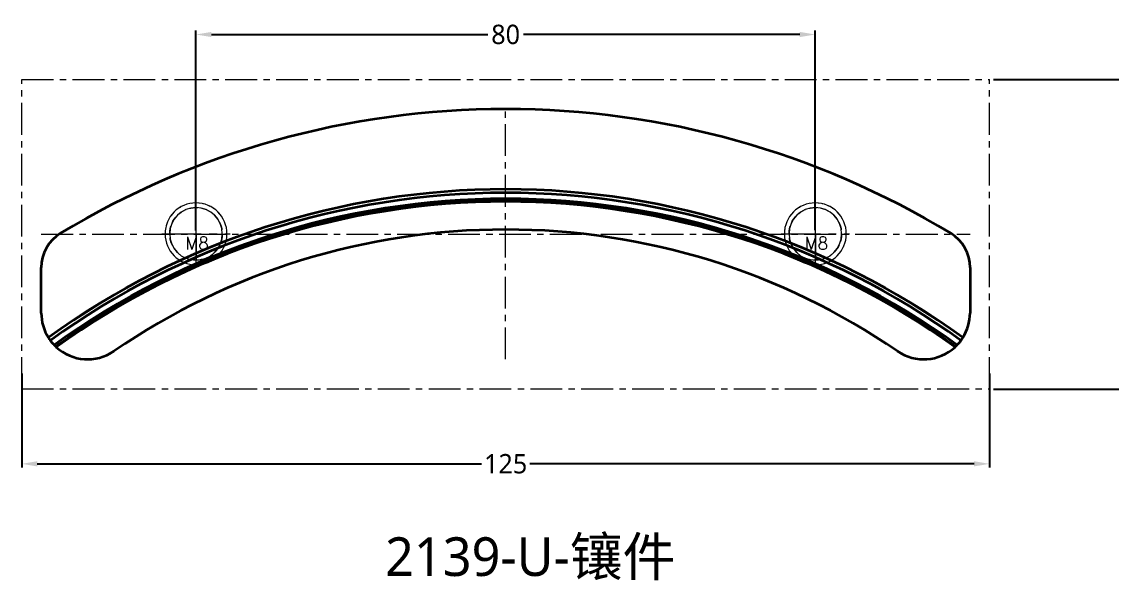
# Model space of a CAD drawing. Header units: millimetres. Extents: x -14 to 198, y 108 to 271.
# Drawn here: x -13.7 to 127.1, y 196.1 to 268.3 of the extents above; entities that cross this region are included whole.
import ezdxf
from ezdxf.lldxf.tags import DXFTag

# ---------------------------------------------------------------- set-up
doc = ezdxf.new("R2010")
doc.units = ezdxf.units.MM
doc.linetypes.add('CENTER', pattern=[50.8, 31.75, -6.35, 6.35, -6.35])
doc.linetypes.add('HIDDEN', pattern=[9.525, 6.35, -3.175])
doc.layers.add('4', color=7, linetype='Continuous', true_color=0xffffff)
doc.layers.add('dim', color=82, linetype='Continuous', lineweight=9)
doc.layers.add('screw', color=33, linetype='Continuous', lineweight=13)
doc.styles.add('Capful-A', font='')
doc.styles.add('TXT', font='txt.shx', dxfattribs={"bigfont": 'gbcbig.shx'})
doc.styles.get('Capful-A').set_extended_font_data('Microsoft YaHei')
tags = doc.linetypes.add('DASHED', pattern=[25.72, 12.86, -12.86]).pattern_tags.tags
tags[6:7] = [DXFTag(74, 4), DXFTag(75, 0), DXFTag(340, '0'), DXFTag(46, 0.0), DXFTag(50, 0.0), DXFTag(44, 0.0), DXFTag(45, 0.0)]
tags[4:5] = [DXFTag(74, 4), DXFTag(75, 0), DXFTag(340, '0'), DXFTag(46, 0.0), DXFTag(50, 0.0), DXFTag(44, 0.0), DXFTag(45, 0.0)]
doc.dimstyles.new('Capful-A-1.0', dxfattribs={"dimtxt": 2.5, "dimasz": 2.5, "dimexe": 1.5, "dimexo": 1, "dimgap": 1.5, "dimtad": 0, "dimdsep": 46, "dimtxsty": 'Capful-A', "dimcen": 0, "dimclrt": 7, "dimazin": 2, "dimtfac": 1, "dimtmove": 0, "dimatfit": 3, "dimfxl": 0, "dimtolj": 1, "dimtzin": 0, "dimarcsym": 0})

# ---------------------------------------------------------------- blocks, each defined once
blk = doc.blocks.new('screw_m8_g')
at = {"layer": 'screw', "color": 1, "linetype": 'CENTER', "ltscale": 0.16}
for p, q in [((0, -4.4), (0, 4.4)), ((-4.4, 0), (4.4, 0))]:
    blk.add_line(p, q, dxfattribs=at)
at = {"layer": 'screw', "color": 33, "linetype": 'HIDDEN', "ltscale": 0.16}
blk.add_circle((0, 0), 3.4, dxfattribs=at)
at = {"layer": 'screw', "color": 92, "linetype": 'HIDDEN', "ltscale": 0.16}
blk.add_arc((0, 0), 4, 270, 180, dxfattribs=at)
at = {"layer": 'screw', "color": 6, "style": 'TXT'}
blk.add_text('M8', height=1.6, dxfattribs=at).set_placement((-1.36, -2))
blk = doc.blocks.new('*D33')
at = {"layer": 'Defpoints', "color": 0, "transparency": 16777216}
for p in [(-13.7, 223.33), (111.3, 223.33), (-13.7, 211.16)]:
    blk.add_point(p, dxfattribs=at)
at = {"layer": 'dim', "color": 0, "lineweight": -2, "transparency": 16777216}
for p, q in [((-13.7, 222.83), (-13.7, 210.67)), ((111.3, 222.83), (111.3, 210.67)), ((-11.7, 211.16), (45.69, 211.16)), ((109.3, 211.16), (51.92, 211.16))]:
    blk.add_line(p, q, dxfattribs=at)
at = {"layer": 'dim', "color": 0, "transparency": 16777216}
for points in [[(-11.7, 211.5), (-11.7, 210.83), (-13.7, 211.16)], [(109.3, 211.5), (109.3, 210.83), (111.3, 211.16)]]:
    blk.add_solid(points, dxfattribs=at)
at = {"layer": 'dim', "color": 7, "transparency": 16777216, "insert": (48.8, 211.16), "char_height": 2.5, "attachment_point": 5, "style": 'Capful-A', "bg_fill": 3, "box_fill_scale": 1.1, "bg_fill_color": 256, "bg_fill_true_color": 13158600, "bg_fill_transparency": 0}
blk.add_mtext('\\A1;125', dxfattribs=at)
blk = doc.blocks.new('*D34')
at = {"layer": 'Defpoints', "color": 0, "transparency": 16777216}
for p in [(8.8, 266.63), (88.8, 240.87), (8.8, 240.83)]:
    blk.add_point(p, dxfattribs=at)
at = {"layer": 'dim', "color": 0, "lineweight": -2, "transparency": 16777216}
for p, q in [((8.8, 241.33), (8.8, 267.13)), ((10.8, 266.63), (46.52, 266.63)), ((86.8, 266.63), (51.09, 266.63)), ((88.8, 241.37), (88.8, 267.13))]:
    blk.add_line(p, q, dxfattribs=at)
at = {"layer": 'dim', "color": 0, "transparency": 16777216}
for points in [[(10.8, 266.97), (10.8, 266.3), (8.8, 266.63)], [(86.8, 266.97), (86.8, 266.3), (88.8, 266.63)]]:
    blk.add_solid(points, dxfattribs=at)
at = {"layer": 'dim', "color": 7, "transparency": 16777216, "insert": (48.8, 266.63), "char_height": 2.5, "attachment_point": 5, "style": 'Capful-A', "bg_fill": 3, "box_fill_scale": 1.1, "bg_fill_color": 256, "bg_fill_true_color": 13158600, "bg_fill_transparency": 0}
blk.add_mtext('\\A1;80', dxfattribs=at)
blk = doc.blocks.new('*D37')
at = {"layer": 'Defpoints', "color": 0, "transparency": 16777216}
for p in [(111.3, 260.83), (111.3, 220.83), (130.52, 220.83)]:
    blk.add_point(p, dxfattribs=at)
at = {"layer": 'dim', "color": 0, "lineweight": -2, "transparency": 16777216}
for p, q in [((111.8, 260.83), (131.02, 260.83)), ((130.52, 258.83), (130.52, 243.19)), ((130.52, 222.83), (130.52, 238.48)), ((111.8, 220.83), (131.02, 220.83))]:
    blk.add_line(p, q, dxfattribs=at)
at = {"layer": 'dim', "color": 0, "transparency": 16777216}
for points in [[(130.18, 258.83), (130.85, 258.83), (130.52, 260.83)], [(130.18, 222.83), (130.85, 222.83), (130.52, 220.83)]]:
    blk.add_solid(points, dxfattribs=at)
at = {"layer": 'dim', "color": 7, "transparency": 16777216, "insert": (130.52, 240.83), "char_height": 2.5, "attachment_point": 5, "rotation": 90, "style": 'Capful-A', "bg_fill": 3, "box_fill_scale": 1.1, "bg_fill_color": 256, "bg_fill_true_color": 13158600, "bg_fill_transparency": 0}
blk.add_mtext('\\A1;40', dxfattribs=at)

msp = doc.modelspace()

# ---------------------------------------------------------------- linework, layer by layer
at = {"layer": '4', "color": 8, "linetype": 'DASHED', "lineweight": 18}
for p, q in [((8.805, 240.874), (8.805, 244.274)), ((88.803, 240.874), (88.803, 244.274)), ((8.805, 240.874), (8.805, 237.474)), ((88.803, 240.874), (88.803, 237.474))]:
    msp.add_line(p, q, dxfattribs=at)
at = {"layer": '4', "color": 7, "linetype": 'Continuous', "lineweight": 35}
for p, q in [((-11.177, 230.647), (-11.177, 236.515)), ((108.783, 236.515), (108.783, 230.647))]:
    msp.add_line(p, q, dxfattribs=at)
for centre, radius, start, end in [((48.803, 146.036), 110.96, 90, 121.20185), ((48.803, 146.036), 110.96, 58.79815, 90), ((48.803, 146.036), 100.6, 90, 125.95457), ((48.803, 146.036), 100.6, 54.04543, 90), ((48.803, 146.036), 100.149, 90, 125.96226), ((48.803, 146.036), 99.376, 90, 125.92986), ((48.803, 146.036), 99.09, 54.09724, 125.90276), ((48.803, 146.036), 99.075, 90, 125.9011), ((48.803, 146.036), 100.149, 54.03774, 90), ((48.803, 146.036), 99.376, 54.07014, 90), ((48.803, 146.036), 99.075, 54.0989, 90), ((48.803, 146.036), 99.011, 90, 125.89377), ((48.803, 146.036), 99.011, 54.10623, 90), ((-5.997, 236.515), 5.18, 121.20185, 180), ((48.803, 152.072), 89.361, 90, 124.49868), ((48.803, 152.072), 89.361, 55.50132, 90), ((103.603, 236.515), 5.18, 0, 58.79815), ((-5.197, 230.647), 5.98, 180, 212.08457), ((102.803, 230.647), 5.98, 327.91543, 0), ((-5.197, 230.647), 5.98, 216.40836, 223.83631), ((102.803, 230.647), 5.98, 316.16369, 323.59164), ((-5.197, 230.647), 5.98, 227.38944, 304.49868), ((102.803, 230.647), 5.98, 235.50132, 312.61056)]:
    msp.add_arc(centre, radius, start, end, dxfattribs=at)
at = {"layer": '4', "color": 8, "linetype": 'DASHED', "lineweight": 18}
for centre, radius, start, end in [((48.803, 146.036), 100.652, 54.04756, 125.95238), ((48.803, 146.036), 100.651, 90, 125.95247), ((48.803, 146.036), 100.651, 54.04753, 90), ((8.805, 240.874), 4, 90, 270), ((8.805, 240.874), 3.4, 90, 270), ((8.805, 240.874), 4, 270, 90), ((8.805, 240.874), 3.4, 270, 90), ((88.803, 240.874), 4, 90, 270), ((88.803, 240.874), 3.4, 90, 270), ((88.803, 240.874), 4, 270, 90), ((88.803, 240.874), 3.4, 270, 90)]:
    msp.add_arc(centre, radius, start, end, dxfattribs=at)
msp.add_open_spline([(-10.291, 227.515), (-10.291, 227.515), (-10.289, 227.512), (-10.284, 227.504), (-10.282, 227.5), (-10.277, 227.492), (-10.274, 227.487), (-10.269, 227.48), (-10.268, 227.478), (-10.267, 227.476)], degree=3, knots=[0, 0, 0, 0, 0.456655, 0.456655, 0.6855282, 0.6855282, 0.9144014, 0.9144014, 1, 1, 1, 1], dxfattribs=at)
at = {"layer": '4', "color": 7, "linetype": 'Continuous', "lineweight": 35}
for points, knots in [([(-10.267, 227.476), (-10.261, 227.466), (-10.254, 227.455), (-10.241, 227.435), (-10.236, 227.426), (-10.224, 227.409), (-10.218, 227.399), (-10.199, 227.37), (-10.185, 227.349), (-10.162, 227.315), (-10.154, 227.303), (-10.138, 227.279), (-10.121, 227.254), (-10.104, 227.229), (-10.09, 227.209), (-10.086, 227.203), (-10.076, 227.19), (-10.072, 227.183), (-10.048, 227.15), (-10.029, 227.124), (-10.009, 227.097)], [0, 0, 0, 0, 0.1398589, 0.1398589, 0.225873, 0.225873, 0.3118871, 0.3118871, 0.4839154, 0.4839154, 0.5699295, 0.5699295, 0.6559436, 0.7419577, 0.7419577, 0.7849647, 0.7849647, 0.8279718, 0.8279718, 1, 1, 1, 1]), ([(107.616, 227.097), (107.626, 227.11), (107.636, 227.124), (107.655, 227.15), (107.664, 227.164), (107.693, 227.203), (107.711, 227.229), (107.736, 227.266), (107.745, 227.279), (107.761, 227.303), (107.769, 227.315), (107.784, 227.338), (107.792, 227.349), (107.806, 227.37), (107.813, 227.38), (107.832, 227.41), (107.843, 227.427), (107.855, 227.446), (107.857, 227.45), (107.862, 227.457), (107.868, 227.468), (107.878, 227.483), (107.884, 227.492), (107.887, 227.498), (107.889, 227.5), (107.891, 227.503), (107.892, 227.505), (107.896, 227.512), (107.898, 227.515), (107.898, 227.515)], [0, 0, 0, 0, 0.0625192, 0.0625192, 0.1250383, 0.1250383, 0.2500766, 0.2500766, 0.3125958, 0.3125958, 0.3751149, 0.3751149, 0.4376341, 0.4376341, 0.5001532, 0.5001532, 0.6251915, 0.6251915, 0.6564511, 0.6564511, 0.6877107, 0.7502298, 0.812749, 0.812749, 0.8440086, 0.8440086, 0.8752681, 0.8752681, 1, 1, 1, 1]), ([(-9.51, 226.505), (-9.503, 226.498), (-9.497, 226.491), (-9.483, 226.477), (-9.477, 226.47), (-9.457, 226.45), (-9.444, 226.437), (-9.425, 226.418), (-9.419, 226.412), (-9.407, 226.4), (-9.401, 226.394), (-9.383, 226.377), (-9.372, 226.366), (-9.352, 226.346), (-9.343, 226.337), (-9.331, 226.326), (-9.327, 226.322), (-9.32, 226.315), (-9.316, 226.312), (-9.307, 226.304), (-9.303, 226.299), (-9.298, 226.294), (-9.296, 226.293), (-9.294, 226.291), (-9.293, 226.29), (-9.293, 226.29)], [0, 0, 0, 0, 0.0625, 0.0625, 0.125, 0.125, 0.25, 0.25, 0.3125, 0.3125, 0.375, 0.375, 0.5, 0.5, 0.625, 0.625, 0.6875, 0.6875, 0.75, 0.75, 0.875, 0.875, 0.9375, 0.9375, 1, 1, 1, 1]), ([(106.9, 226.29), (106.9, 226.29), (106.901, 226.291), (106.903, 226.293), (106.904, 226.294), (106.909, 226.299), (106.914, 226.304), (106.926, 226.315), (106.933, 226.322), (106.95, 226.338), (106.959, 226.347), (106.979, 226.366), (106.99, 226.377), (107.007, 226.394), (107.013, 226.4), (107.026, 226.412), (107.032, 226.418), (107.051, 226.437), (107.064, 226.45), (107.084, 226.471), (107.09, 226.477), (107.104, 226.491), (107.11, 226.498), (107.117, 226.505)], [0, 0, 0, 0, 0.0625, 0.0625, 0.125, 0.125, 0.25, 0.25, 0.375, 0.375, 0.5, 0.5, 0.625, 0.625, 0.6875, 0.6875, 0.75, 0.75, 0.875, 0.875, 0.9375, 0.9375, 1, 1, 1, 1])]:
    msp.add_open_spline(points, degree=3, knots=knots, dxfattribs=at)
for points in [[(-9.245, 226.246), (-9.261, 226.26), (-9.277, 226.275), (-9.293, 226.29)], [(106.9, 226.29), (106.884, 226.275), (106.868, 226.26), (106.852, 226.246)]]:
    msp.add_open_spline(points, degree=3, dxfattribs=at)
at = {"layer": 'screw', "color": 1, "linetype": 'CENTER', "ltscale": 0.12932}
for p, q in [((-13.697, 220.832), (-13.697, 260.832)), ((-13.697, 260.832), (111.303, 260.832)), ((111.303, 220.832), (111.303, 260.832)), ((48.803, 224.667), (48.803, 256.997)), ((-11.177, 240.832), (108.783, 240.832)), ((-13.697, 220.832), (111.303, 220.832))]:
    msp.add_line(p, q, dxfattribs=at)

# ---------------------------------------------------------------- block references
at = {"layer": 'screw'}
for p in [(8.805, 240.874), (88.803, 240.874)]:
    msp.add_blockref('screw_m8_g', p, dxfattribs=at)

# ---------------------------------------------------------------- texts
at = {"insert": (33.228, 201.673), "char_height": 5, "attachment_point": 1, "style": 'Capful-A'}
msp.add_mtext_dynamic_manual_height_columns('2139-U-镶件 ', width=125.74072, gutter_width=12.5, heights=[0], dxfattribs=at)

# ---------------------------------------------------------------- next in the draw order: dimensions: what is measured, and where the dimension line sits
at = {"layer": 'dim'}
for base, p1, p2, picture, middle in [((8.805, 266.634), (88.803, 240.874), (8.805, 240.832), '*D34', (48.804, 266.634)), ((-13.697, 211.165), (111.303, 223.332), (-13.697, 223.332), '*D33', (48.803, 211.165))]:
    dim = msp.add_linear_dim(base=base, p1=p1, p2=p2, dimstyle='Capful-A-1.0', override={"dimasz": 2, "dimexe": 0.49975, "dimexo": 0.49975, "dimgap": 0.49975}, dxfattribs=at)
    dim.commit()
    dim.dimension.update_dxf_attribs({"geometry": picture, "text_midpoint": middle})

# ---------------------------------------------------------------- next in the draw order: dimensions: what is measured, and where the dimension line sits
dim = msp.add_linear_dim(base=(130.517, 220.832), p1=(111.303, 260.832), p2=(111.303, 220.832), angle=90, dimstyle='Capful-A-1.0', override={"dimasz": 2, "dimexe": 0.49975, "dimexo": 0.49975, "dimgap": 0.49975}, dxfattribs=at)
dim.commit()
dim.dimension.update_dxf_attribs({"geometry": '*D37', "text_midpoint": (130.517, 240.832)})

doc.saveas('drawing.dxf')
